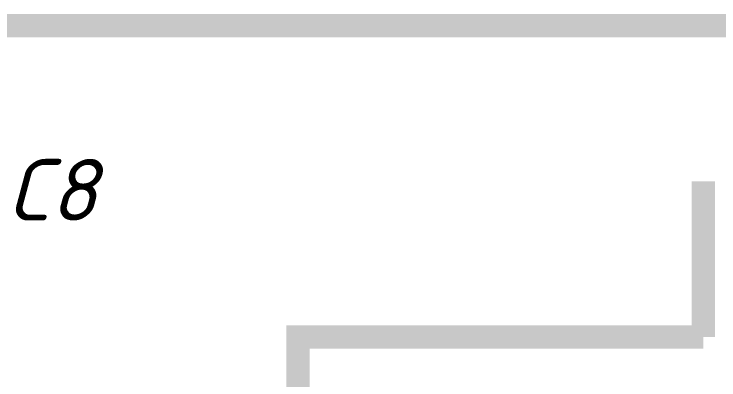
# Model space of a CAD drawing. Header units: inches. Extents: x 0 to 841, y 0 to 594.
# Drawn here: x 138.43 to 161.02, y 546.12 to 557.87 of the extents above; entities that cross this region are included whole.
import ezdxf

# ---------------------------------------------------------------- set-up
doc = ezdxf.new("R2010")
doc.units = ezdxf.units.IN
doc.layers.add('Sheet', color=255, linetype='Continuous')
doc.styles.get("Standard").update_dxf_attribs({"font": 'isocpeui.ttf'})

msp = doc.modelspace()

# ---------------------------------------------------------------- linework, layer by layer
at = {"layer": 'Sheet'}
for points in [[(132.524, 557.493, 0.749, 0.749, 0), (167.524, 557.493, 0.749, 0.749, 0)], [(160.517, 547.498, 0.749, 0.749, 0), (160.517, 552.495, 0.749, 0.749, 0)], [(155.026, 547.498, 0.749, 0.749, 0), (147.525, 547.498, 0.749, 0.749, 0), (147.525, 537.493, 0.749, 0.749, 0)], [(155.026, 547.498, 0.749, 0.749, 0), (160.517, 547.498, 0.749, 0.749, 0)], [(160.023, 547.498, 0.3, 0.3, 0), (155.026, 547.498, 0.3, 0.3, 0)]]:
    msp.add_lwpolyline(points, format="xyseb", dxfattribs=at)

# ---------------------------------------------------------------- texts
msp.add_text('C8', height=1.9764, dxfattribs=at).set_placement((138.16, 551.238))

doc.saveas('drawing.dxf')
